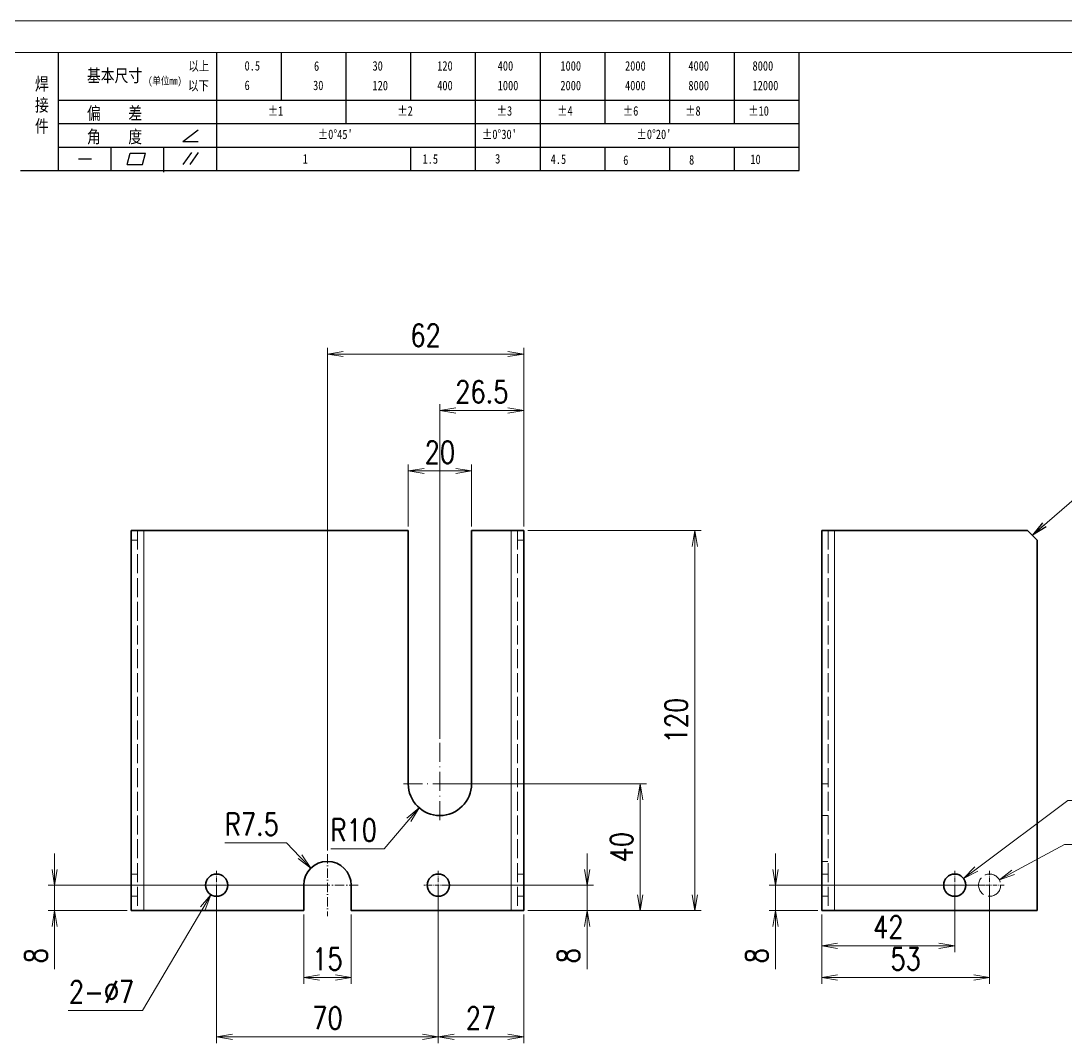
# Model space of a CAD drawing. Header units: millimetres. Extents: x 1333 to 359964, y -52803 to -5704.
# Drawn here: x 160995 to 161325.1, y -26130.4 to -25807.6 of the extents above; entities that cross this region are included whole.
import ezdxf

# ---------------------------------------------------------------- set-up
doc = ezdxf.new("R2010")
doc.units = ezdxf.units.MM
doc.header["$LTSCALE"] = 0.5
for name, pattern in [('AM_ISO02W050x2', [3.75, 3, -0.75]), ('AM_ISO08W050x2', [9, 6, -0.75, 1.5, -0.75]), ('DASHDOT', [18.5, 12, -3, 0.5, -3]), ('DASHED', [15, 12, -3])]:
    doc.linetypes.add(name, pattern=pattern)
for name, color, linetype, lineweight in [('中心线', 2, 'AM_ISO08W050x2', 18), ('图框', 7, 'Continuous', 18), ('标注线', 3, 'Continuous', 18), ('粗实线', 7, 'Continuous', 35), ('虚线', 1, 'AM_ISO02W050x2', 18)]:
    doc.layers.add(name, color=color, linetype=linetype, lineweight=lineweight)
doc.layers.add('图\\M+19E79\\M+195B6\\M+18E9A', color=7, linetype='Continuous')
doc.layers.add('打印-禁用', color=7, linetype='Continuous', lineweight=15, plot=False)
doc.styles.add('DIM', font='romans.shx', dxfattribs={"width": 0.8, "bigfont": 'bigfont.shx'})
doc.styles.add('国标', font='simfang.ttf', dxfattribs={"width": 0.8})
doc.dimstyles.new('DEH 1-2$0', dxfattribs={"dimscale": 2, "dimtxt": 3.5, "dimasz": 2.5, "dimexe": 1, "dimexo": 0.625, "dimgap": 1.2, "dimtad": 1, "dimdsep": 46, "dimtxsty": 'DIM', "dimblk": 'OPEN', "dimcen": 0, "dimclrd": 8, "dimclre": 8, "dimclrt": 2, "dimazin": 2, "dimtfac": 0.5, "dimtmove": 0, "dimatfit": 3, "dimldrblk": 'OPEN', "dimfxl": 0, "dimtolj": 2, "dimlwd": 13, "dimlwe": 13, "dimarcsym": 0})
doc.dimstyles.new('DEH 1-2$3', dxfattribs={"dimscale": 2, "dimtxt": 3.5, "dimasz": 2.5, "dimexe": 1, "dimexo": 0.625, "dimgap": 1.2, "dimtad": 1, "dimtoh": 1, "dimdsep": 46, "dimtxsty": 'DIM', "dimblk": 'OPEN', "dimcen": 0, "dimclrd": 8, "dimclre": 8, "dimclrt": 2, "dimazin": 2, "dimtfac": 0.5, "dimtofl": 0, "dimtmove": 0, "dimatfit": 3, "dimldrblk": 'OPEN', "dimfxl": 0, "dimtolj": 2, "dimlwd": 18, "dimlwe": 18, "dimarcsym": 0})
doc.dimstyles.new('DEH 1-2$4', dxfattribs={"dimscale": 2, "dimtxt": 3.5, "dimasz": 2.5, "dimexe": 1, "dimexo": 0.625, "dimgap": 1.2, "dimtad": 1, "dimtoh": 1, "dimdsep": 46, "dimtxsty": 'DIM', "dimblk": 'OPEN', "dimcen": 0, "dimclrd": 8, "dimclre": 8, "dimclrt": 2, "dimazin": 2, "dimtfac": 0.5, "dimtofl": 0, "dimtmove": 0, "dimatfit": 3, "dimldrblk": 'OPEN', "dimfxl": 0, "dimtolj": 2, "dimlwd": 18, "dimlwe": 18, "dimarcsym": 0})
doc.dimstyles.new('DEH 1-2$7', dxfattribs={"dimscale": 2, "dimtxt": 3.5, "dimasz": 2.5, "dimexe": 1, "dimexo": 0.625, "dimgap": 1.2, "dimtad": 1, "dimdsep": 46, "dimtxsty": 'DIM', "dimblk": 'OPEN', "dimcen": 0, "dimclrd": 8, "dimclre": 8, "dimclrt": 2, "dimazin": 2, "dimtfac": 0.5, "dimtmove": 0, "dimatfit": 3, "dimldrblk": 'OPEN', "dimfxl": 0, "dimtolj": 2, "dimlwd": 13, "dimlwe": 13, "dimarcsym": 0})

# ---------------------------------------------------------------- blocks, each defined once
blk = doc.blocks.new('GZDEH零件A3图框V01版')
at = {"layer": '图\\M+19E79\\M+195B6\\M+18E9A', "color": 9}
for p, q in [((2996.09, -1573.08), (2996.09, -1554.46)), ((3021.09, -1561.98), (3021.09, -1554.46)), ((3031.31, -1561.98), (3031.31, -1554.46)), ((3041.53, -1561.98), (3041.53, -1554.46)), ((3051.75, -1561.98), (3051.75, -1554.46)), ((3061.98, -1561.98), (3061.98, -1554.46)), ((3072.2, -1561.98), (3072.2, -1554.46)), ((3082.42, -1561.98), (3082.42, -1554.46)), ((3092.64, -1561.98), (3092.64, -1554.46)), ((3102.86, -1561.98), (3102.86, -1554.46)), ((3113.09, -1573.08), (3113.09, -1554.46)), ((2996.09, -1561.98), (3113.09, -1561.98)), ((3021.09, -1573.08), (3021.09, -1561.98)), ((3041.53, -1565.68), (3041.53, -1561.98)), ((3061.98, -1573.08), (3061.98, -1561.98)), ((3072.2, -1573.08), (3072.2, -1561.98)), ((3082.42, -1565.68), (3082.42, -1561.98)), ((3092.64, -1565.68), (3092.64, -1561.98)), ((3102.86, -1565.68), (3102.86, -1561.98)), ((2996.09, -1565.68), (3113.09, -1565.68)), ((3015.75, -1568.51), (3018.15, -1566.66)), ((2996.09, -1569.38), (3113.09, -1569.38)), ((3004.42, -1573.08), (3004.42, -1569.38)), ((3012.75, -1573.08), (3012.75, -1569.38)), ((3015.75, -1568.51), (3018.15, -1568.51)), ((3051.75, -1573.08), (3051.75, -1569.38)), ((3082.42, -1573.08), (3082.42, -1569.48)), ((3092.64, -1573.08), (3092.64, -1569.38)), ((3102.86, -1573.08), (3102.86, -1569.38)), ((3006.97, -1572.12), (3007.45, -1570.33)), ((3007.45, -1570.33), (3009.86, -1570.33)), ((3009.39, -1572.12), (3009.86, -1570.33)), ((3015.81, -1572.12), (3017.15, -1570.26)), ((3016.89, -1572.12), (3018.23, -1570.26)), ((2999.26, -1571.23), (3001.32, -1571.23)), ((3006.97, -1572.12), (3009.39, -1572.12)), ((2990.09, -1573.08), (3113.09, -1573.08)), ((3012.75, -1573.33), (3012.75, -1573.08))]:
    blk.add_line(p, q, dxfattribs=at)
at = {"layer": '图框', "linetype": 'Continuous'}
blk.add_line((3272.49, -1554.46), (2882.49, -1554.46), dxfattribs=at)
at = {"layer": '打印-禁用', "linetype": 'Continuous'}
blk.add_line((3277.49, -1549.46), (2857.49, -1549.46), dxfattribs=at)
at = {"layer": '图\\M+19E79\\M+195B6\\M+18E9A', "color": 9, "style": '国标', "width": 0.8}
for s, height, p in [('以上', 1.5, (3016.64, -1557.33)), ('0.5', 1.5, (3025.49, -1557.3)), ('6', 1.5, (3036.45, -1557.34)), ('30', 1.5, (3045.69, -1557.31)), ('120', 1.5, (3055.91, -1557.31)), ('400', 1.5, (3065.46, -1557.31)), ('1000', 1.5, (3075.36, -1557.31)), ('2000', 1.5, (3085.57, -1557.31)), ('4000', 1.5, (3095.57, -1557.31)), ('8000', 1.5, (3105.7, -1557.31)), ('基本尺寸', 2, (3000.6, -1559.1)), ('以下', 1.5, (3016.58, -1560.43)), ('6', 1.5, (3025.49, -1560.38)), ('30', 1.5, (3036.31, -1560.39)), ('120', 1.5, (3045.69, -1560.41)), ('400', 1.5, (3055.91, -1560.41)), ('1000', 1.5, (3065.46, -1560.41)), ('2000', 1.5, (3075.36, -1560.41)), ('4000', 1.5, (3085.57, -1560.41)), ('8000', 1.5, (3095.57, -1560.41)), ('12000', 1.5, (3105.7, -1560.41)), ('偏    差', 2, (3000.6, -1565.04)), ('±1', 1.5, (3029.16, -1564.42)), ('±2', 1.5, (3049.61, -1564.42)), ('±3', 1.5, (3065.3, -1564.42)), ('±4', 1.5, (3074.85, -1564.42)), ('±6', 1.5, (3085.22, -1564.42)), ('±8', 1.5, (3095.06, -1564.42)), ('±10', 1.5, (3105.02, -1564.42)), ('角    度', 2, (3000.6, -1568.74)), ("±0%%D45'", 1.5, (3037.06, -1568.12)), ("±0%%D30'", 1.5, (3062.98, -1568.12)), ("±0%%D20'", 1.5, (3087.38, -1568.12)), ('1', 1.5, (3034.69, -1571.98)), ('1.5', 1.5, (3053.59, -1572.01)), ('3', 1.5, (3065.05, -1571.98)), ('4.5', 1.5, (3073.82, -1572.05)), ('6', 1.5, (3085.28, -1572.19)), ('8', 1.5, (3095.68, -1572.15)), ('10', 1.5, (3105.36, -1572.06))]:
    blk.add_text(s, height=height, dxfattribs=at).set_placement(p)
at = {"layer": '图\\M+19E79\\M+195B6\\M+18E9A', "color": 9, "lineweight": 15, "style": '国标', "width": 0.8}
blk.add_text('(单位mm)', height=1.2, dxfattribs=at).set_placement((3010.27, -1559.51))
at = {"layer": '图\\M+19E79\\M+195B6\\M+18E9A', "color": 9, "insert": (2992.39, -1558.41), "char_height": 2, "width": 3.1877, "attachment_point": 1, "style": '国标'}
blk.add_mtext('焊\\P接\\P件', dxfattribs=at)
blk = doc.blocks.new('DEH A3')
at = {"layer": '图框'}
blk.add_blockref('GZDEH零件A3图框V01版', (-2857.49, 1846.46), dxfattribs=at)
blk = doc.blocks.new('_Open')
at = {"color": 0, "linetype": 'ByBlock', "lineweight": -2}
for p, q in [((-1, 0.167), (0, 0)), ((-1, -0.167), (0, 0)), ((0, 0), (-1, 0))]:
    blk.add_line(p, q, dxfattribs=at)
blk = doc.blocks.new('*D37')
at = {"layer": 'Defpoints', "color": 0, "transparency": 16777216}
for p in [(161289.95, -26080.5), (161247.95, -26088.5), (161247.95, -26099.63)]:
    blk.add_point(p, dxfattribs=at)
at = {"layer": '标注线', "color": 8, "lineweight": 13, "transparency": 16777216}
for p, q in [((161289.95, -26081.75), (161289.95, -26101.63)), ((161247.95, -26089.75), (161247.95, -26101.63)), ((161284.95, -26099.63), (161252.95, -26099.63))]:
    blk.add_line(p, q, dxfattribs=at)
at = {"layer": '标注线', "color": 8, "lineweight": 13, "transparency": 16777216, "xscale": 5, "yscale": 5, "zscale": 5, "rotation": 180}
blk.add_blockref('_Open', (161247.95, -26099.63), dxfattribs=at)
at = {"layer": '标注线', "color": 8, "lineweight": 13, "transparency": 16777216, "xscale": 5, "yscale": 5, "zscale": 5}
blk.add_blockref('_Open', (161289.95, -26099.63), dxfattribs=at)
at = {"layer": '标注线', "color": 2, "transparency": 16777216, "insert": (161268.95, -26093.73), "char_height": 7, "attachment_point": 5, "style": 'DIM'}
blk.add_mtext('\\A2;42', dxfattribs=at)
blk = doc.blocks.new('*D38')
at = {"layer": 'Defpoints', "color": 0, "transparency": 16777216}
for p in [(161300.95, -26080.5), (161247.95, -26088.5), (161247.95, -26109.69)]:
    blk.add_point(p, dxfattribs=at)
at = {"layer": '标注线', "color": 8, "lineweight": 13, "transparency": 16777216}
for p, q in [((161300.95, -26081.75), (161300.95, -26111.69)), ((161247.95, -26089.75), (161247.95, -26111.69)), ((161295.95, -26109.69), (161252.95, -26109.69))]:
    blk.add_line(p, q, dxfattribs=at)
at = {"layer": '标注线', "color": 8, "lineweight": 13, "transparency": 16777216, "xscale": 5, "yscale": 5, "zscale": 5, "rotation": 180}
blk.add_blockref('_Open', (161247.95, -26109.69), dxfattribs=at)
at = {"layer": '标注线', "color": 8, "lineweight": 13, "transparency": 16777216, "xscale": 5, "yscale": 5, "zscale": 5}
blk.add_blockref('_Open', (161300.95, -26109.69), dxfattribs=at)
at = {"layer": '标注线', "color": 2, "transparency": 16777216, "insert": (161274.45, -26103.79), "char_height": 7, "attachment_point": 5, "style": 'DIM'}
blk.add_mtext('\\A2;53', dxfattribs=at)
blk = doc.blocks.new('*D39')
at = {"layer": 'Defpoints', "color": 0, "transparency": 16777216}
for p in [(161127.34, -26048.5), (161153.84, -26088.5), (161190.64, -26088.5)]:
    blk.add_point(p, dxfattribs=at)
at = {"layer": '标注线', "color": 8, "lineweight": 13, "transparency": 16777216}
for p, q in [((161128.59, -26048.5), (161192.64, -26048.5)), ((161190.64, -26053.5), (161190.64, -26083.5)), ((161155.09, -26088.5), (161192.64, -26088.5))]:
    blk.add_line(p, q, dxfattribs=at)
at = {"layer": '标注线', "color": 8, "lineweight": 13, "transparency": 16777216, "xscale": 5, "yscale": 5, "zscale": 5}
for p, rotation in [((161190.64, -26048.5), 90), ((161190.64, -26088.5), 270)]:
    blk.add_blockref('_Open', p, dxfattribs=dict(at, rotation=rotation))
at = {"layer": '标注线', "color": 2, "transparency": 16777216, "insert": (161184.74, -26068.5), "char_height": 7, "attachment_point": 5, "rotation": 90, "style": 'DIM'}
blk.add_mtext('\\A2;40', dxfattribs=at)
blk = doc.blocks.new('*D40')
at = {"layer": 'Defpoints', "color": 0, "transparency": 16777216}
for p in [(161126.84, -26080.5), (161153.84, -26088.5), (161173.86, -26088.5)]:
    blk.add_point(p, dxfattribs=at)
at = {"layer": '标注线', "color": 8, "lineweight": 13, "transparency": 16777216}
for p, q in [((161173.86, -26075.5), (161173.86, -26070.5)), ((161128.09, -26080.5), (161175.86, -26080.5)), ((161173.86, -26080.5), (161173.86, -26088.5)), ((161155.09, -26088.5), (161175.86, -26088.5)), ((161173.86, -26093.5), (161173.86, -26107.04))]:
    blk.add_line(p, q, dxfattribs=at)
at = {"layer": '标注线', "color": 8, "lineweight": 13, "transparency": 16777216, "xscale": 5, "yscale": 5, "zscale": 5}
for p, rotation in [((161173.86, -26080.5), 270), ((161173.86, -26088.5), 90)]:
    blk.add_blockref('_Open', p, dxfattribs=dict(at, rotation=rotation))
at = {"layer": '标注线', "color": 2, "transparency": 16777216, "insert": (161167.96, -26102.77), "char_height": 7, "attachment_point": 5, "rotation": 90, "style": 'DIM'}
blk.add_mtext('\\A2;8', dxfattribs=at)
blk = doc.blocks.new('*D41')
at = {"layer": 'Defpoints', "color": 0, "transparency": 16777216}
for p in [(161091.84, -26080.5), (161005.69, -26088.5), (161029.84, -26088.5)]:
    blk.add_point(p, dxfattribs=at)
at = {"layer": '标注线', "color": 8, "lineweight": 13, "transparency": 16777216}
for p, q in [((161005.69, -26075.5), (161005.69, -26070.5)), ((161090.59, -26080.5), (161003.69, -26080.5)), ((161005.69, -26080.5), (161005.69, -26088.5)), ((161028.59, -26088.5), (161003.69, -26088.5)), ((161005.69, -26093.5), (161005.69, -26107.04))]:
    blk.add_line(p, q, dxfattribs=at)
at = {"layer": '标注线', "color": 8, "lineweight": 13, "transparency": 16777216, "xscale": 5, "yscale": 5, "zscale": 5}
for p, rotation in [((161005.69, -26080.5), 270), ((161005.69, -26088.5), 90)]:
    blk.add_blockref('_Open', p, dxfattribs=dict(at, rotation=rotation))
at = {"layer": '标注线', "color": 2, "transparency": 16777216, "insert": (160999.79, -26102.77), "char_height": 7, "attachment_point": 5, "rotation": 90, "style": 'DIM'}
blk.add_mtext('\\A2;8', dxfattribs=at)
blk = doc.blocks.new('*D42')
at = {"layer": 'Defpoints', "color": 0, "transparency": 16777216}
for p in [(161153.84, -25968.5), (161154.46, -26088.5), (161207.88, -26088.5)]:
    blk.add_point(p, dxfattribs=at)
at = {"layer": '标注线', "color": 8, "lineweight": 13, "transparency": 16777216}
for p, q in [((161155.09, -25968.5), (161209.88, -25968.5)), ((161207.88, -25973.5), (161207.88, -26083.5)), ((161155.71, -26088.5), (161209.88, -26088.5))]:
    blk.add_line(p, q, dxfattribs=at)
at = {"layer": '标注线', "color": 8, "lineweight": 13, "transparency": 16777216, "xscale": 5, "yscale": 5, "zscale": 5}
for p, rotation in [((161207.88, -25968.5), 90), ((161207.88, -26088.5), 270)]:
    blk.add_blockref('_Open', p, dxfattribs=dict(at, rotation=rotation))
at = {"layer": '标注线', "color": 2, "transparency": 16777216, "insert": (161201.98, -26028.5), "char_height": 7, "attachment_point": 5, "rotation": 90, "style": 'DIM'}
blk.add_mtext('\\A2;120', dxfattribs=at)
blk = doc.blocks.new('*D43')
at = {"layer": 'Defpoints', "color": 0, "transparency": 16777216}
for p in [(161304.03, -26078.83), (161297.88, -26082.17)]:
    blk.add_point(p, dxfattribs=at)
at = {"layer": '标注线', "color": 8, "lineweight": 18, "transparency": 16777216}
for p, q in [((161324.65, -26067.61), (161308.42, -26076.44)), ((161335.85, -26067.61), (161324.65, -26067.61))]:
    blk.add_line(p, q, dxfattribs=at)
at = {"layer": '标注线', "color": 8, "lineweight": 18, "transparency": 16777216, "xscale": 5, "yscale": 5, "zscale": 5, "rotation": 208.5397821529058}
blk.add_blockref('_Open', (161304.03, -26078.83), dxfattribs=at)
at = {"layer": '标注线', "color": 2, "transparency": 16777216, "insert": (161331.45, -26061.71), "char_height": 7, "attachment_point": 5, "style": 'DIM'}
blk.add_mtext('\\A2;∅7', dxfattribs=at)
blk = doc.blocks.new('*D44')
at = {"layer": 'Defpoints', "color": 0, "transparency": 16777216}
for p in [(161292.75, -26078.4), (161287.15, -26082.6)]:
    blk.add_point(p, dxfattribs=at)
at = {"layer": '标注线', "color": 8, "lineweight": 18, "transparency": 16777216}
for p, q in [((161325.68, -26053.74), (161296.75, -26075.41)), ((161336.88, -26053.74), (161325.68, -26053.74))]:
    blk.add_line(p, q, dxfattribs=at)
at = {"layer": '标注线', "color": 8, "lineweight": 18, "transparency": 16777216, "xscale": 5, "yscale": 5, "zscale": 5, "rotation": 216.8348596176536}
blk.add_blockref('_Open', (161292.75, -26078.4), dxfattribs=at)
at = {"layer": '标注线', "color": 2, "transparency": 16777216, "insert": (161332.48, -26047.84), "char_height": 7, "attachment_point": 5, "style": 'DIM'}
blk.add_mtext('\\A2;∅7', dxfattribs=at)
blk = doc.blocks.new('*D45')
at = {"layer": 'Defpoints', "color": 0, "transparency": 16777216}
for p in [(161126.84, -26080.5), (161153.84, -26088.5), (161153.84, -26128.37)]:
    blk.add_point(p, dxfattribs=at)
at = {"layer": '标注线', "color": 8, "lineweight": 13, "transparency": 16777216}
for p, q in [((161126.84, -26081.75), (161126.84, -26130.37)), ((161153.84, -26089.75), (161153.84, -26130.37)), ((161131.84, -26128.37), (161148.84, -26128.37))]:
    blk.add_line(p, q, dxfattribs=at)
at = {"layer": '标注线', "color": 8, "lineweight": 13, "transparency": 16777216, "xscale": 5, "yscale": 5, "zscale": 5, "rotation": 180}
blk.add_blockref('_Open', (161126.84, -26128.37), dxfattribs=at)
at = {"layer": '标注线', "color": 8, "lineweight": 13, "transparency": 16777216, "xscale": 5, "yscale": 5, "zscale": 5}
blk.add_blockref('_Open', (161153.84, -26128.37), dxfattribs=at)
at = {"layer": '标注线', "color": 2, "transparency": 16777216, "insert": (161140.34, -26122.47), "char_height": 7, "attachment_point": 5, "style": 'DIM'}
blk.add_mtext('\\A2;27', dxfattribs=at)
blk = doc.blocks.new('*D46')
at = {"layer": 'Defpoints', "color": 0, "transparency": 16777216}
for p in [(161056.84, -26080.5), (161126.84, -26080.5), (161056.84, -26128.37)]:
    blk.add_point(p, dxfattribs=at)
at = {"layer": '标注线', "color": 8, "lineweight": 13, "transparency": 16777216}
for p, q in [((161056.84, -26081.75), (161056.84, -26130.37)), ((161126.84, -26081.75), (161126.84, -26130.37)), ((161121.84, -26128.37), (161061.84, -26128.37))]:
    blk.add_line(p, q, dxfattribs=at)
at = {"layer": '标注线', "color": 8, "lineweight": 13, "transparency": 16777216, "xscale": 5, "yscale": 5, "zscale": 5, "rotation": 180}
blk.add_blockref('_Open', (161056.84, -26128.37), dxfattribs=at)
at = {"layer": '标注线', "color": 8, "lineweight": 13, "transparency": 16777216, "xscale": 5, "yscale": 5, "zscale": 5}
blk.add_blockref('_Open', (161126.84, -26128.37), dxfattribs=at)
at = {"layer": '标注线', "color": 2, "transparency": 16777216, "insert": (161091.84, -26122.47), "char_height": 7, "attachment_point": 5, "style": 'DIM'}
blk.add_mtext('\\A2;70', dxfattribs=at)
blk = doc.blocks.new('*D47')
at = {"layer": 'Defpoints', "color": 0, "transparency": 16777216}
for p in [(161084.34, -26088.5), (161099.34, -26088.5), (161084.34, -26109.7)]:
    blk.add_point(p, dxfattribs=at)
at = {"layer": '标注线', "color": 8, "lineweight": 13, "transparency": 16777216}
for p, q in [((161084.34, -26089.75), (161084.34, -26111.7)), ((161099.34, -26089.75), (161099.34, -26111.7)), ((161094.34, -26109.7), (161089.34, -26109.7))]:
    blk.add_line(p, q, dxfattribs=at)
at = {"layer": '标注线', "color": 8, "lineweight": 13, "transparency": 16777216, "xscale": 5, "yscale": 5, "zscale": 5, "rotation": 180}
blk.add_blockref('_Open', (161084.34, -26109.7), dxfattribs=at)
at = {"layer": '标注线', "color": 8, "lineweight": 13, "transparency": 16777216, "xscale": 5, "yscale": 5, "zscale": 5}
blk.add_blockref('_Open', (161099.34, -26109.7), dxfattribs=at)
at = {"layer": '标注线', "color": 2, "transparency": 16777216, "insert": (161091.84, -26103.8), "char_height": 7, "attachment_point": 5, "style": 'DIM'}
blk.add_mtext('\\A2;15', dxfattribs=at)
blk = doc.blocks.new('*D48')
at = {"layer": 'Defpoints', "color": 0, "transparency": 16777216}
for p in [(161153.84, -25930.58), (161153.84, -25968.5), (161127.34, -26035.5)]:
    blk.add_point(p, dxfattribs=at)
at = {"layer": '标注线', "color": 8, "lineweight": 13, "transparency": 16777216}
for p, q in [((161127.34, -26034.25), (161127.34, -25928.58)), ((161132.34, -25930.58), (161148.84, -25930.58)), ((161153.84, -25967.25), (161153.84, -25928.58))]:
    blk.add_line(p, q, dxfattribs=at)
at = {"layer": '标注线', "color": 8, "lineweight": 13, "transparency": 16777216, "xscale": 5, "yscale": 5, "zscale": 5, "rotation": 180}
blk.add_blockref('_Open', (161127.34, -25930.58), dxfattribs=at)
at = {"layer": '标注线', "color": 8, "lineweight": 13, "transparency": 16777216, "xscale": 5, "yscale": 5, "zscale": 5}
blk.add_blockref('_Open', (161153.84, -25930.58), dxfattribs=at)
at = {"layer": '标注线', "color": 2, "transparency": 16777216, "insert": (161140.59, -25924.68), "char_height": 7, "attachment_point": 5, "style": 'DIM'}
blk.add_mtext('\\A2;26.5', dxfattribs=at)
blk = doc.blocks.new('*D49')
at = {"layer": 'Defpoints', "color": 0, "transparency": 16777216}
for p in [(161117.34, -25949.69), (161117.34, -25968.5), (161137.34, -25968.5)]:
    blk.add_point(p, dxfattribs=at)
at = {"layer": '标注线', "color": 8, "lineweight": 13, "transparency": 16777216}
for p, q in [((161117.34, -25967.25), (161117.34, -25947.69)), ((161132.34, -25949.69), (161122.34, -25949.69)), ((161137.34, -25967.25), (161137.34, -25947.69))]:
    blk.add_line(p, q, dxfattribs=at)
at = {"layer": '标注线', "color": 8, "lineweight": 13, "transparency": 16777216, "xscale": 5, "yscale": 5, "zscale": 5, "rotation": 180}
blk.add_blockref('_Open', (161117.34, -25949.69), dxfattribs=at)
at = {"layer": '标注线', "color": 8, "lineweight": 13, "transparency": 16777216, "xscale": 5, "yscale": 5, "zscale": 5}
blk.add_blockref('_Open', (161137.34, -25949.69), dxfattribs=at)
at = {"layer": '标注线', "color": 2, "transparency": 16777216, "insert": (161127.34, -25943.79), "char_height": 7, "attachment_point": 5, "style": 'DIM'}
blk.add_mtext('\\A2;20', dxfattribs=at)
blk = doc.blocks.new('*D50')
at = {"layer": 'Defpoints', "color": 0, "transparency": 16777216}
for p in [(161058.62, -26077.49), (161055.05, -26083.51)]:
    blk.add_point(p, dxfattribs=at)
at = {"layer": '标注线', "color": 8, "lineweight": 18, "transparency": 16777216}
for p, q in [((161033.43, -26120.06), (161052.51, -26087.82)), ((161009.97, -26120.06), (161033.43, -26120.06))]:
    blk.add_line(p, q, dxfattribs=at)
at = {"layer": '标注线', "color": 8, "lineweight": 18, "transparency": 16777216, "xscale": 5, "yscale": 5, "zscale": 5, "rotation": 59.39486779914172}
blk.add_blockref('_Open', (161055.05, -26083.51), dxfattribs=at)
at = {"layer": '标注线', "color": 2, "transparency": 16777216, "insert": (161020.5, -26114.16), "char_height": 7, "attachment_point": 5, "style": 'DIM'}
blk.add_mtext('\\A2;2-%%c7', dxfattribs=at)
blk = doc.blocks.new('*D51')
at = {"layer": 'Defpoints', "color": 0, "transparency": 16777216}
for p in [(161086.62, -26075.12), (161091.84, -26080.5)]:
    blk.add_point(p, dxfattribs=at)
at = {"layer": '标注线', "color": 8, "lineweight": 18, "transparency": 16777216}
for p, q in [((161059.44, -26067.16), (161078.9, -26067.16)), ((161078.9, -26067.16), (161083.14, -26071.53))]:
    blk.add_line(p, q, dxfattribs=at)
at = {"layer": '标注线', "color": 8, "lineweight": 18, "transparency": 16777216, "xscale": 5, "yscale": 5, "zscale": 5, "rotation": 314.1004903455408}
blk.add_blockref('_Open', (161086.62, -26075.12), dxfattribs=at)
at = {"layer": '标注线', "color": 2, "transparency": 16777216, "insert": (161067.97, -26061.26), "char_height": 7, "attachment_point": 5, "style": 'DIM'}
blk.add_mtext('\\A2;R7.5', dxfattribs=at)
blk = doc.blocks.new('*D52')
at = {"layer": 'Defpoints', "color": 0, "transparency": 16777216}
for p in [(161127.34, -26048.5), (161120.82, -26056.09)]:
    blk.add_point(p, dxfattribs=at)
at = {"layer": '标注线', "color": 8, "lineweight": 18, "transparency": 16777216}
for p, q in [((161109.75, -26068.99), (161117.56, -26059.88)), ((161092.95, -26068.99), (161109.75, -26068.99))]:
    blk.add_line(p, q, dxfattribs=at)
at = {"layer": '标注线', "color": 8, "lineweight": 18, "transparency": 16777216, "xscale": 5, "yscale": 5, "zscale": 5, "rotation": 49.35545240031792}
blk.add_blockref('_Open', (161120.82, -26056.09), dxfattribs=at)
at = {"layer": '标注线', "color": 2, "transparency": 16777216, "insert": (161100.15, -26063.09), "char_height": 7, "attachment_point": 5, "style": 'DIM'}
blk.add_mtext('\\A2;R10', dxfattribs=at)
blk = doc.blocks.new('*D56')
at = {"layer": 'Defpoints', "color": 0, "transparency": 16777216}
for p in [(161300.95, -26080.5), (161233.33, -26088.5), (161247.95, -26088.5)]:
    blk.add_point(p, dxfattribs=at)
at = {"layer": '标注线', "color": 8, "lineweight": 13, "transparency": 16777216}
for p, q in [((161233.33, -26075.5), (161233.33, -26070.5)), ((161299.7, -26080.5), (161231.33, -26080.5)), ((161233.33, -26080.5), (161233.33, -26088.5)), ((161246.7, -26088.5), (161231.33, -26088.5)), ((161233.33, -26093.5), (161233.33, -26107.04))]:
    blk.add_line(p, q, dxfattribs=at)
at = {"layer": '标注线', "color": 8, "lineweight": 13, "transparency": 16777216, "xscale": 5, "yscale": 5, "zscale": 5}
for p, rotation in [((161233.33, -26080.5), 270), ((161233.33, -26088.5), 90)]:
    blk.add_blockref('_Open', p, dxfattribs=dict(at, rotation=rotation))
at = {"layer": '标注线', "color": 2, "transparency": 16777216, "insert": (161227.43, -26102.77), "char_height": 7, "attachment_point": 5, "rotation": 90, "style": 'DIM'}
blk.add_mtext('\\A2;8', dxfattribs=at)
blk = doc.blocks.new('*D57')
at = {"layer": 'Defpoints', "color": 0, "transparency": 16777216}
for p in [(161091.84, -25912.75), (161153.84, -25968.5), (161091.84, -26070.75)]:
    blk.add_point(p, dxfattribs=at)
at = {"layer": '标注线', "color": 8, "lineweight": 13, "transparency": 16777216}
for p, q in [((161091.84, -26069.5), (161091.84, -25910.75)), ((161153.84, -25967.25), (161153.84, -25910.75)), ((161148.84, -25912.75), (161096.84, -25912.75))]:
    blk.add_line(p, q, dxfattribs=at)
at = {"layer": '标注线', "color": 8, "lineweight": 13, "transparency": 16777216, "xscale": 5, "yscale": 5, "zscale": 5, "rotation": 180}
blk.add_blockref('_Open', (161091.84, -25912.75), dxfattribs=at)
at = {"layer": '标注线', "color": 8, "lineweight": 13, "transparency": 16777216, "xscale": 5, "yscale": 5, "zscale": 5}
blk.add_blockref('_Open', (161153.84, -25912.75), dxfattribs=at)
at = {"layer": '标注线', "color": 2, "transparency": 16777216, "insert": (161122.84, -25906.85), "char_height": 7, "attachment_point": 5, "style": 'DIM'}
blk.add_mtext('\\A2;62', dxfattribs=at)

msp = doc.modelspace()

# ---------------------------------------------------------------- linework, layer by layer
at = {"color": 7, "lineweight": 13}
for p, q in [((161033.835, -25968.502), (161033.835, -26088.502)), ((161149.835, -26088.502), (161149.835, -25968.502)), ((161251.951, -26088.502), (161251.951, -25968.502))]:
    msp.add_line(p, q, dxfattribs=at)
at = {"layer": '中心线', "linetype": 'DASHDOT', "lineweight": 13}
for p, q in [((161127.335, -26035.502), (161127.335, -26061.502)), ((161140.335, -26048.502), (161114.335, -26048.502))]:
    msp.add_line(p, q, dxfattribs=at)
at = {"layer": '中心线', "linetype": 'DASHDOT', "lineweight": 13, "ltscale": 0.4875}
for p, q in [((161091.835, -26070.752), (161091.835, -26090.252)), ((161101.585, -26080.502), (161082.085, -26080.502))]:
    msp.add_line(p, q, dxfattribs=at)
at = {"layer": '中心线', "linetype": 'DASHDOT', "lineweight": 13, "ltscale": 0.2275}
for p, q in [((161056.835, -26075.952), (161056.835, -26085.052)), ((161126.835, -26075.952), (161126.835, -26085.052)), ((161289.951, -26075.952), (161289.951, -26085.052)), ((161300.951, -26075.952), (161300.951, -26085.052)), ((161061.385, -26080.502), (161052.285, -26080.502)), ((161131.385, -26080.502), (161122.285, -26080.502)), ((161294.501, -26080.502), (161285.401, -26080.502)), ((161305.501, -26080.502), (161296.401, -26080.502))]:
    msp.add_line(p, q, dxfattribs=at)
at = {"layer": '中心线', "linetype": 'DASHDOT', "lineweight": 13, "ltscale": 0.06}
for p, q in [((161020.635, -26080.502), (161023.035, -26080.502)), ((161151.635, -26080.502), (161154.035, -26080.502)), ((161247.751, -26080.502), (161250.151, -26080.502))]:
    msp.add_line(p, q, dxfattribs=at)
at = {"layer": '粗实线', "lineweight": 35}
for p, q in [((161029.835, -25968.502), (161029.835, -26088.502)), ((161105.835, -25968.502), (161029.835, -25968.502)), ((161117.335, -26048.502), (161117.335, -25968.502)), ((161137.335, -25968.502), (161137.335, -26048.502)), ((161153.835, -26088.502), (161153.835, -25968.502)), ((161247.951, -26088.502), (161247.951, -25968.502)), ((161312.951, -25968.502), (161251.951, -25968.502)), ((161315.951, -25971.502), (161315.951, -26088.502)), ((161084.335, -26088.502), (161029.835, -26088.502)), ((161149.835, -26088.502), (161099.335, -26088.502)), ((161315.951, -26088.502), (161251.951, -26088.502))]:
    msp.add_line(p, q, dxfattribs=at)
at = {"layer": '粗实线', "lineweight": 35, "ltscale": 0.1}
for p, q in [((161029.835, -25968.502), (161029.835, -25968.502)), ((161149.835, -25968.502), (161145.835, -25968.502)), ((161149.835, -25968.502), (161153.835, -25968.502)), ((161247.951, -25968.502), (161251.951, -25968.502)), ((161029.835, -26088.502), (161029.835, -26088.502)), ((161149.835, -26088.502), (161153.835, -26088.502)), ((161247.951, -26088.502), (161251.951, -26088.502))]:
    msp.add_line(p, q, dxfattribs=at)
at = {"layer": '粗实线', "lineweight": 35, "ltscale": 0.2875}
msp.add_line((161117.335, -25968.502), (161105.835, -25968.502), dxfattribs=at)
at = {"layer": '粗实线', "lineweight": 35, "ltscale": 0.2125}
msp.add_line((161145.835, -25968.502), (161137.335, -25968.502), dxfattribs=at)
at = {"layer": '粗实线', "lineweight": 35, "ltscale": 0.106066}
msp.add_line((161312.951, -25968.502), (161315.951, -25971.502), dxfattribs=at)
at = {"layer": '粗实线', "lineweight": 35, "ltscale": 0.2}
for p, q in [((161084.335, -26088.502), (161084.335, -26080.502)), ((161099.335, -26088.502), (161099.335, -26080.502))]:
    msp.add_line(p, q, dxfattribs=at)
at = {"layer": '粗实线', "lineweight": 35}
for centre in [(161056.835, -26080.502), (161126.835, -26080.502), (161289.951, -26080.502)]:
    msp.add_circle(centre, 3.5, dxfattribs=at)
for centre, radius, start, end in [((161127.335, -26048.502), 10, 180, 0), ((161091.835, -26080.502), 7.5, 0, 180)]:
    msp.add_arc(centre, radius, start, end, dxfattribs=at)
at = {"layer": '虚线', "linetype": 'DASHED', "lineweight": 13}
for p, q in [((161031.835, -25968.502), (161031.835, -26088.502)), ((161033.835, -25968.502), (161033.835, -26088.502)), ((161149.835, -25968.502), (161149.835, -26088.502)), ((161151.835, -25968.502), (161151.835, -26088.502)), ((161249.951, -25968.502), (161249.951, -26088.502)), ((161251.951, -25968.502), (161251.951, -26088.502)), ((161251.951, -25968.502), (161251.951, -26088.502)), ((161251.951, -25968.502), (161251.951, -26088.502))]:
    msp.add_line(p, q, dxfattribs=at)
at = {"layer": '虚线', "linetype": 'DASHED', "lineweight": 13, "ltscale": 0.05}
for p, q in [((161031.835, -25971.502), (161029.835, -25971.502)), ((161153.835, -25971.502), (161151.835, -25971.502)), ((161247.951, -26048.502), (161249.951, -26048.502)), ((161247.951, -26048.502), (161249.951, -26048.502)), ((161249.951, -26058.502), (161247.951, -26058.502)), ((161247.951, -26073.002), (161249.951, -26073.002)), ((161029.835, -26077.002), (161031.835, -26077.002)), ((161151.835, -26077.002), (161153.835, -26077.002)), ((161247.951, -26077.002), (161249.951, -26077.002)), ((161247.951, -26077.002), (161249.951, -26077.002)), ((161247.951, -26080.502), (161249.951, -26080.502)), ((161249.951, -26080.502), (161247.951, -26080.502)), ((161029.835, -26084.002), (161031.835, -26084.002)), ((161151.835, -26084.002), (161153.835, -26084.002)), ((161247.951, -26084.002), (161249.951, -26084.002)), ((161247.951, -26084.002), (161249.951, -26084.002))]:
    msp.add_line(p, q, dxfattribs=at)
at = {"layer": '虚线', "linetype": 'DASHED', "lineweight": 13}
msp.add_circle((161300.951, -26080.502), 3.5, dxfattribs=at)

# ---------------------------------------------------------------- block references
at = {"layer": '图框', "xscale": 2, "yscale": 2, "zscale": 2}
msp.add_blockref('DEH A3', (160729.663, -26401.55), dxfattribs=at)

# ---------------------------------------------------------------- dimensions: what is measured, and where the dimension line sits
at = {"layer": '标注线'}
for base, p1, p2, picture, middle in [((161091.835, -25912.749), (161153.835, -25968.502), (161091.835, -26070.752), '*D57', (161122.835, -25906.849)), ((161153.835, -25930.585), (161127.335, -26035.502), (161153.835, -25968.502), '*D48', (161140.585, -25924.685)), ((161117.335, -25949.689), (161137.335, -25968.502), (161117.335, -25968.502), '*D49', (161127.335, -25943.789)), ((161056.835, -26128.372), (161126.835, -26080.502), (161056.835, -26080.502), '*D46', (161091.835, -26122.472)), ((161153.835, -26128.372), (161126.835, -26080.502), (161153.835, -26088.502), '*D45', (161140.335, -26122.472)), ((161247.951, -26099.629), (161289.951, -26080.502), (161247.951, -26088.502), '*D37', (161268.951, -26093.729)), ((161247.951, -26109.686), (161300.951, -26080.502), (161247.951, -26088.502), '*D38', (161274.451, -26103.786)), ((161084.335, -26109.698), (161099.335, -26088.502), (161084.335, -26088.502), '*D47', (161091.835, -26103.798))]:
    dim = msp.add_linear_dim(base=base, p1=p1, p2=p2, dimstyle='DEH 1-2$0', dxfattribs=at)
    dim.commit()
    dim.dimension.update_dxf_attribs({"geometry": picture, "text_midpoint": middle})
for base, p1, p2, picture, middle in [((161207.879, -26088.502), (161153.835, -25968.502), (161154.46, -26088.502), '*D42', (161201.979, -26028.502)), ((161190.641, -26088.502), (161127.335, -26048.502), (161153.835, -26088.502), '*D39', (161184.741, -26068.502)), ((161005.691, -26088.502), (161091.835, -26080.502), (161029.835, -26088.502), '*D41', (160999.791, -26102.768)), ((161173.863, -26088.502), (161126.835, -26080.502), (161153.835, -26088.502), '*D40', (161167.963, -26102.768)), ((161233.328, -26088.502), (161300.951, -26080.502), (161247.951, -26088.502), '*D56', (161227.428, -26102.768))]:
    dim = msp.add_linear_dim(base=base, p1=p1, p2=p2, angle=90, dimstyle='DEH 1-2$0', dxfattribs=at)
    dim.commit()
    dim.dimension.update_dxf_attribs({"geometry": picture, "text_midpoint": middle})
for p1, p2, picture, middle in [((161287.149, -26082.6), (161292.752, -26078.403), '*D44', (161332.48, -26053.739)), ((161297.876, -26082.174), (161304.025, -26078.83), '*D43', (161331.451, -26067.612))]:
    dim = msp.add_diameter_dim_2p(p1=p1, p2=p2, dimstyle='DEH 1-2$3', dxfattribs=at)
    dim.commit()
    dim.dimension.update_dxf_attribs({"geometry": picture, "text_midpoint": middle, "dimtype": 163})
dim = msp.add_radius_dim(center=(161127.335, -26048.502), mpoint=(161120.821, -26056.089), dimstyle='DEH 1-2$4', dxfattribs=at)
dim.commit()
dim.dimension.update_dxf_attribs({"geometry": '*D52', "text_midpoint": (161100.148, -26063.088)})
dim = msp.add_radius_dim(center=(161091.835, -26080.502), mpoint=(161086.616, -26075.116), dimstyle='DEH 1-2$4', dxfattribs=at)
dim.commit()
dim.dimension.update_dxf_attribs({"geometry": '*D51', "text_midpoint": (161067.971, -26067.158), "dimtype": 164})
dim = msp.add_diameter_dim_2p(p1=(161058.617, -26077.489), p2=(161055.053, -26083.514), dimstyle='DEH 1-2$3', override={"dimpost": '2-%%c<>'}, dxfattribs=at)
dim.commit()
dim.dimension.update_dxf_attribs({"geometry": '*D50', "text_midpoint": (161020.5, -26120.063), "dimtype": 163})

# ---------------------------------------------------------------- leaders
msp.add_leader([(161314.451, -25970.002), (161328.392, -25957.943), (161333.392, -25957.943)], dimstyle='DEH 1-2$7', dxfattribs=at)

doc.saveas('drawing.dxf')
